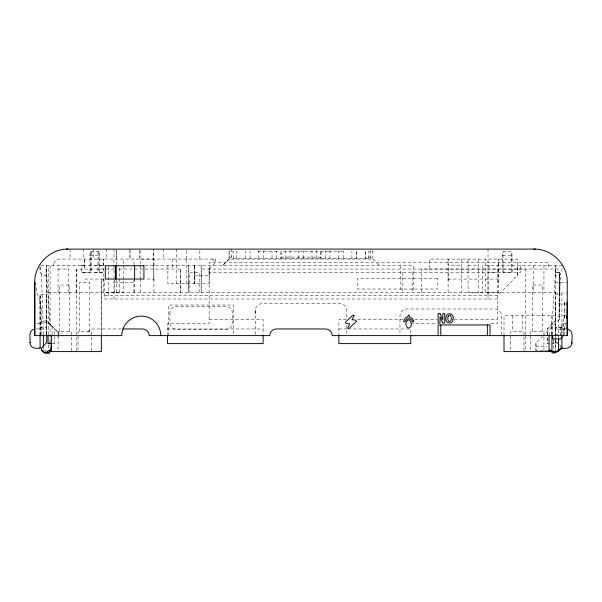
<?xml version="1.0" encoding="UTF-8"?>
<svg xmlns="http://www.w3.org/2000/svg" width="602" height="602" viewBox="0 0 602 602"><rect width="100%" height="100%" fill="white"/><g stroke="black" fill="none" stroke-linecap="round" stroke-linejoin="round"><path stroke-width="0.45" stroke-dasharray="3.01 2.26" d="M40.086 335.615L40.093 294.34L46.738 294.348L46.745 335.615L46.738 265.73L46.745 275.716L50.071 324.929M41.425 334.704L41.418 320.979L46.745 320.979L58.718 332.959L58.718 336.706M48.694 334.682L48.694 265.73M52.073 334.509L52.073 326.307L46.753 320.979L58.718 332.959L58.718 334.832M49.138 342.011L50.741 343.607L54.729 343.607L54.729 335.367M54.729 334.456L54.729 328.963M58.055 292.346L58.055 265.73M68.711 292.346L68.711 265.73M76.695 292.346L76.695 269.064L114.591 269.056M101.324 334.847L101.324 279.042L101.324 335.615M103.318 280.735L103.318 279.035M103.318 265.708L103.318 259.063L103.318 292.354L123.282 292.354L123.282 279.93M497.35 299.006L104.65 299.006L104.65 279.772M108.646 295.68L108.646 265.73M114.636 292.354L114.636 279.599M116.622 292.354L116.622 279.93M116.63 264.88L116.645 249.093L116.645 259.078M119.346 292.354L119.346 265.73M123.282 279.411L123.29 259.063M129.949 249.093L129.957 259.078L129.957 250.906M133.93 292.354L133.93 279.93M133.937 264.88L133.937 259.063M134.6 292.354L134.6 279.599M139.935 259.071L139.942 249.093L139.935 259.071L153.247 259.071L153.254 249.093L153.247 259.071M140.59 292.354L140.59 279.93M140.59 279.403L140.59 259.071M153.427 279.042L153.427 265.73M153.901 280.735L153.901 279.035L144.992 279.042M153.901 265.715L153.901 259.071L153.901 292.354M167.875 265.73L167.875 283.7L209.15 283.7L209.15 262.404L548.603 262.404L548.603 269.056M168.613 335.615L168.613 305.026L233.711 305.033L233.711 334.697M176.198 283.7L176.198 259.071M180.525 269.064L180.525 292.354L180.532 269.056L115.524 269.056M186.184 283.7L186.184 259.071M186.53 259.071L186.53 249.077M199.841 259.071L199.841 249.077M194.499 275.716L209.15 275.716L209.15 269.056L215.802 262.404L215.809 259.078L60.049 259.071A6.66 6.66 0 0 0 53.397 265.73L53.638 264.007M229.106 259.078L229.106 250.906L229.106 259.078L222.447 265.738L229.106 259.078L372.871 259.078L379.531 265.723M231.762 249.085L231.762 258.408L370.207 258.408L370.207 249.093M233.764 258.408L233.764 251.749L229.106 251.749M236.759 258.408L236.759 250.951M245.413 258.408L245.413 250.951M250.071 258.408L250.071 250.951M255.406 313.657L255.406 310.323A6.66 6.66 0 0 1 262.066 303.671L339.942 303.671A6.66 6.66 0 0 1 346.594 310.323L346.594 318.759M258.725 258.408L258.725 250.951M263.383 258.408L263.383 250.951M272.036 258.408L272.036 250.951M276.694 258.408L276.694 250.951M281.021 251.756L281.021 258.408L281.021 251.756L328.135 251.749M285.348 258.408L285.348 250.951M290.006 258.408L290.006 250.951M298.66 258.408L298.66 250.951M303.318 258.408L303.318 250.951M311.971 258.408L311.971 250.951M316.629 258.408L316.629 250.951M325.283 258.408L325.283 250.951M329.941 258.408L329.941 250.951M338.595 258.408L338.595 250.951M343.253 258.408L343.253 250.951M351.907 258.408L351.907 250.951M368.213 258.408L368.213 251.756L372.871 251.756M372.871 259.078L372.871 250.906M448.099 280.735L448.099 259.078L448.099 265.73L461.41 265.73M551.929 335.179L551.936 324.914L555.262 275.701L558.588 275.701L561.914 272.375L561.914 265.723L482.759 265.73L482.759 292.354L479.049 292.354M488.034 295.68L488.034 272.382L497.35 272.382M498.682 282.368L498.682 280.735M104.65 295.68L497.35 295.68L517.321 275.716L517.321 265.73M548.151 350.349L535.961 350.349L535.961 342.937L541.785 337.112M553.93 337.391L553.923 343.614L547.271 343.614L547.278 331.627M549.272 335.216L549.272 329.625M552.598 334.426L552.598 326.299M555.262 340.318L555.262 351.598L555.262 265.723L555.262 275.716L555.262 269.056L201.166 269.056M555.262 338.949L555.262 337.143M555.262 336.247L555.262 292.346L46.745 292.346M559.25 344.494L555.262 340.943L555.262 342.275L557.587 344.938M558.588 338.166L558.588 324.914L560.53 273.76M542.432 336.465L559.25 319.639L559.25 272.382A3.996 3.996 0 0 0 555.262 268.394M564.578 334.735L564.578 325.057L560.582 325.057L560.582 335.615M564.578 318.45L564.578 309.36M564.578 305.635L564.578 302.212M46.745 334.787L46.753 328.97M563.246 335.615L565.97 322.002M48.739 350.221L47.407 351.553L50.071 348.889M547.271 328.963L555.255 320.979L547.271 328.97L547.271 343.614M565.647 328.918L558.588 329.189M81.36 265.73L85.258 265.73L81.353 265.73L81.353 272.39L85.251 272.39M194.047 265.73L194.499 265.73L194.499 283.7L194.047 283.7M503.031 272.375L502.678 251.749L511.993 251.749L511.993 272.382L503.031 272.375L503.031 251.749M511.993 272.375L511.64 251.749M257.912 251.749L273.24 251.749M274.339 251.749L278.613 251.749M328.805 251.749L343.464 251.749M90.007 255.745L99.322 255.745M502.678 255.745L511.993 255.745M229.106 257.077L233.764 257.077M281.021 257.077L320.956 257.077M368.213 257.077L372.871 257.077M94.664 265.738L103.747 265.738M489.787 265.73L488.899 265.73L488.899 269.056M520.647 265.73L520.647 272.382L209.15 272.382M40.913 265.73L104.65 265.73M144.977 265.73L413.491 265.73L413.491 292.346M468.07 265.73L478.718 265.73M58.055 269.056L68.711 269.056M81.616 272.345L92.076 272.345M94.672 272.352L103.747 272.345L83.603 272.345M46.745 275.716L43.412 275.716L40.086 272.382L40.086 265.73L40.086 272.382M84.686 279.042L104.65 279.042M448.099 279.08L498.682 279.08L498.682 259.078L498.682 265.73M114.636 282.368L134.6 282.368M555.255 282.368L567.234 282.368M555.255 293.016L567.234 293.016M555.262 294.37L561.922 294.37L561.914 334.84L561.914 323.635L567.242 323.635M566.316 303.965L555.255 303.957L555.262 335.623M555.511 315.651L504.009 315.651L504.009 335.615M565.639 315.651L563.246 315.651L563.246 334.712M209.15 319.639L263.127 319.639L263.127 334.674M346.376 319.639L338.873 319.639L338.873 334.674M357.633 319.639L402.64 319.639M414.831 319.639L437.338 319.639M454.217 319.639L497.35 319.639M46.745 322.303L40.658 322.303L40.658 334.727M36.541 323.635L40.086 323.635M410.745 323.635L436.819 323.635M490.833 323.635L497.35 323.635L497.35 265.73M40.086 327.631L46.745 327.631L46.745 265.73M36.353 328.925L43.419 328.963M121.205 328.963L93.4 328.963A6.66 6.66 0 0 0 86.974 333.892M167.476 328.963L263.127 328.963M338.873 328.963L347.271 328.963M348.204 328.963L410.745 328.963L410.745 334.697M555.262 328.963L566.316 328.963M555.262 334.291L561.914 334.291M50.734 343.607L54.729 343.607M559.92 346.27L561.252 346.27L559.92 345.089M535.961 346.647L547.263 346.647M43.412 350.575L49.244 350.575M45.075 351.297L50.071 351.297M212.476 259.078L215.802 262.404M555.262 340.943L557.587 343.607M36.097 287.696L41.418 308.992L41.418 322.303M41.47 273.767L43.412 335.615M448.099 292.346L448.099 269.056M564.578 302.37L564.578 311.362M564.578 315.027L564.578 318.353M561.914 329.076L561.914 329.851M559.258 294.355L559.25 272.382L555.255 272.382L559.25 272.382L559.25 319.639M553.298 340.318L553.298 349.709M551.695 315.651L551.695 335.615M543.945 265.73L543.945 292.346M543.945 350.688L543.945 331.627L530.633 331.627L530.633 350.688M542.282 331.627L542.282 285.032L532.296 285.032L532.296 331.627M535.961 342.937L535.961 350.349M533.297 265.73L533.297 292.346M525.305 334.674L525.305 269.056L421.468 269.056L421.468 292.346M525.305 335.607L525.305 350.65M523.973 350.688L523.973 331.627L510.662 331.627L510.662 350.688M522.31 315.651L522.31 331.627M517.321 275.716L517.321 259.078L429.459 259.078L429.459 269.064M512.332 315.651L512.332 331.627M501.556 334.712L501.556 315.651A6.66 6.66 0 0 0 494.904 308.992L406.621 308.992A6.66 6.66 0 0 0 399.969 315.651L399.969 334.712M498.682 269.056L498.682 292.369L485.378 292.354L485.37 259.078M488.034 249.093L488.034 299.006M478.718 259.078L478.718 292.361L468.07 292.354L468.07 259.078M461.41 259.078L461.41 292.354M412.144 272.382L412.144 292.346M402.828 272.382L402.828 292.346M400.842 265.73L400.842 292.346M346.594 325.313L346.594 334.682M255.406 310.323L255.406 334.704M209.15 269.056L209.15 323.635L167.476 323.635L167.476 334.697M199.157 292.354L199.157 272.382L189.833 272.382L189.833 292.354M176.544 249.077L176.544 259.078M172.541 259.071L172.541 269.056M163.232 249.077L163.232 259.078M113.966 249.093L113.966 299.006M106.659 249.093L106.659 259.078M99.322 272.382L99.322 251.749L90.007 251.749L90.007 272.382M98.969 251.749L98.969 272.382M97.96 251.749L97.96 272.382M93.348 249.093L93.348 259.078M91.369 251.749L91.369 272.382M91.338 350.688L91.338 331.627L78.027 331.627L78.027 350.688M90.36 251.749L90.36 272.382M89.675 331.627L89.675 282.368L79.69 282.368L79.69 331.627M83.362 249.093L83.362 259.078M76.695 269.056L76.695 336.548M76.695 337.489L76.695 351.591M71.367 350.688L71.367 331.627L58.055 331.627L58.055 350.688M70.05 249.093L70.05 259.078M69.704 331.627L69.704 285.032L59.726 285.032L59.726 331.627M50.071 265.73L50.071 348.219M48.702 345.014L48.702 351.591M46.738 294.348L46.745 335.615M43.419 348.219L43.412 349.499M40.086 334.84L40.086 294.348L40.086 334.682M84.686 259.071L84.679 269.056L84.679 259.071M169.945 313.01L169.945 322.996A6.66 6.66 0 0 0 176.604 329.648L225.727 329.648A6.66 6.66 0 0 0 232.38 322.996L232.38 313.01A6.66 6.66 0 0 0 225.727 306.358L176.604 306.358A6.652 6.652 0 0 0 169.945 313.01M188.516 265.73L188.516 292.354L188.516 265.73M194.446 265.73L194.499 283.7L194.446 265.73M201.166 265.73L201.166 292.354L201.166 265.73M320.956 251.756L320.956 258.408L320.956 251.756M356.565 250.951L356.565 258.408L356.565 250.951M365.218 250.951L365.218 258.408L365.218 250.951M437.451 278.372L357.58 278.372L357.58 289.028L437.451 289.028L437.451 278.372M561.922 327.631L555.262 327.631L561.922 327.631"/><path stroke-width="0.9" d="M160.817 335.615A19.512 19.512 0 0 0 141.312 316.11A19.512 19.512 0 0 0 121.8 335.615L34.766 335.615L34.766 282.368C34.306 264.519 50.372 248.551 68.222 249.093M40.086 347.565L40.086 348.219C36.511 348.693 31.176 348.513 30.235 344.081M48.077 343.599L51.275 343.607L48.085 343.614L48.077 335.623L46.745 335.615L46.738 342.267L41.418 348.347L41.418 350.251L44.736 352.915L49.402 352.915L51.471 346.707M115.411 279.042L115.411 265.73M116.276 279.042L116.276 265.73M134.6 279.599L134.6 265.73M551.929 335.163L551.929 351.538L554.592 351.538M552.598 335.329L552.598 338.949L560.582 338.949L563.246 335.615M558.588 351.553L558.588 338.896M567.761 329.046C574.157 330.897 571.569 339.347 571.765 344.081C570.824 348.505 565.489 348.693 561.914 348.219L561.914 336.458M123.056 328.963L142.523 328.963A6.66 6.66 0 0 1 149.176 335.615L269.786 335.615A6.66 6.66 0 0 1 276.438 328.963L325.562 328.963A6.66 6.66 0 0 1 332.221 335.615L567.242 335.615L567.242 323.635M567.242 318.292L567.242 309.36M567.242 305.635L567.242 302.212M571.9 342.387L571.765 343.132L571.9 342.598M566.693 318.375L567.242 315.651M555.262 351.591L553.93 352.922L552.598 352.922L549.822 350.153M34.246 329.053C28.189 330.618 30.356 338.52 30.1 342.899M66.423 249.13L69.14 249.093M70.05 249.093L533.959 249.093C551.748 248.641 567.686 264.587 567.242 282.368L567.242 335.615M535.547 249.13L533.786 249.093M548.64 350.349L551.357 350.349L551.357 351.681M551.929 351.29L558.588 351.29M49.514 351.591L101.324 351.591L101.324 335.615M551.537 351.591L504.009 351.591L504.009 335.615M49.402 352.915L44.744 352.915L41.418 350.251M30.1 342.606L30.235 343.132L30.1 342.395M35.209 284.144L34.766 282.368L34.766 335.615M567.242 302.37L567.242 302.844M567.234 303.965L567.242 329.136M561.914 348.219L561.914 347.557M40.086 347.994L40.086 335.615M549.084 335.615L549.084 351.591M490.028 335.615L490.028 324.967L438.113 324.967L438.113 335.615M487.372 324.967L487.372 335.615M440.777 324.967L440.777 335.615M410.745 335.367L410.745 343.607L338.873 343.607L338.873 335.367M263.127 335.367L263.127 343.607L167.476 343.607L167.476 335.367M51.381 335.615L51.381 351.591M43.412 335.179L43.412 347.294M50.071 349.777L50.071 351.553L50.071 349.777M561.252 347.602L561.252 348.934L557.256 351.591L553.93 352.922L557.256 351.598L559.92 348.934L561.252 348.934L561.252 347.602M452.93 319.105C453.457 325.577 443.832 323.357 446.105 317.532C445.623 311.226 455.165 313.401 452.93 319.105M413.717 321.317L413.311 322.032L412.46 321.859C411.76 317.608 405.522 317.6 404.822 321.859C401.639 322.13 405.658 316.404 407.885 317.081L408.111 315.2L409.179 315.2L409.398 317.081L412.265 318.45L413.717 321.317M448.114 316.426C446.338 324.275 453.434 322.19 450.65 315.704A1.196 1.196 0 0 0 449.867 315.155L448.595 315.44L448.114 316.426M406.538 321.205C404.514 324.139 407.622 330.927 410.737 326.72C412.754 323.778 409.646 316.945 406.538 321.205M354.081 315.659L352.05 319.722L355.782 320.166L356.534 321.242L349.115 328.376L348.167 328.481L347.888 327.571L349.777 323.944L346.06 323.47L345.307 322.386L352.787 315.185L353.735 315.079L354.081 315.659M143.923 265.73L105.312 265.73L105.312 279.042L143.923 279.042L143.923 265.73M440.024 313.65L438.113 313.65L438.113 323.116L440.017 323.116L440.017 316.9L442.824 323.116L444.735 323.116L444.735 313.65L442.824 313.65L442.824 319.858L440.024 313.65"/></g></svg>
